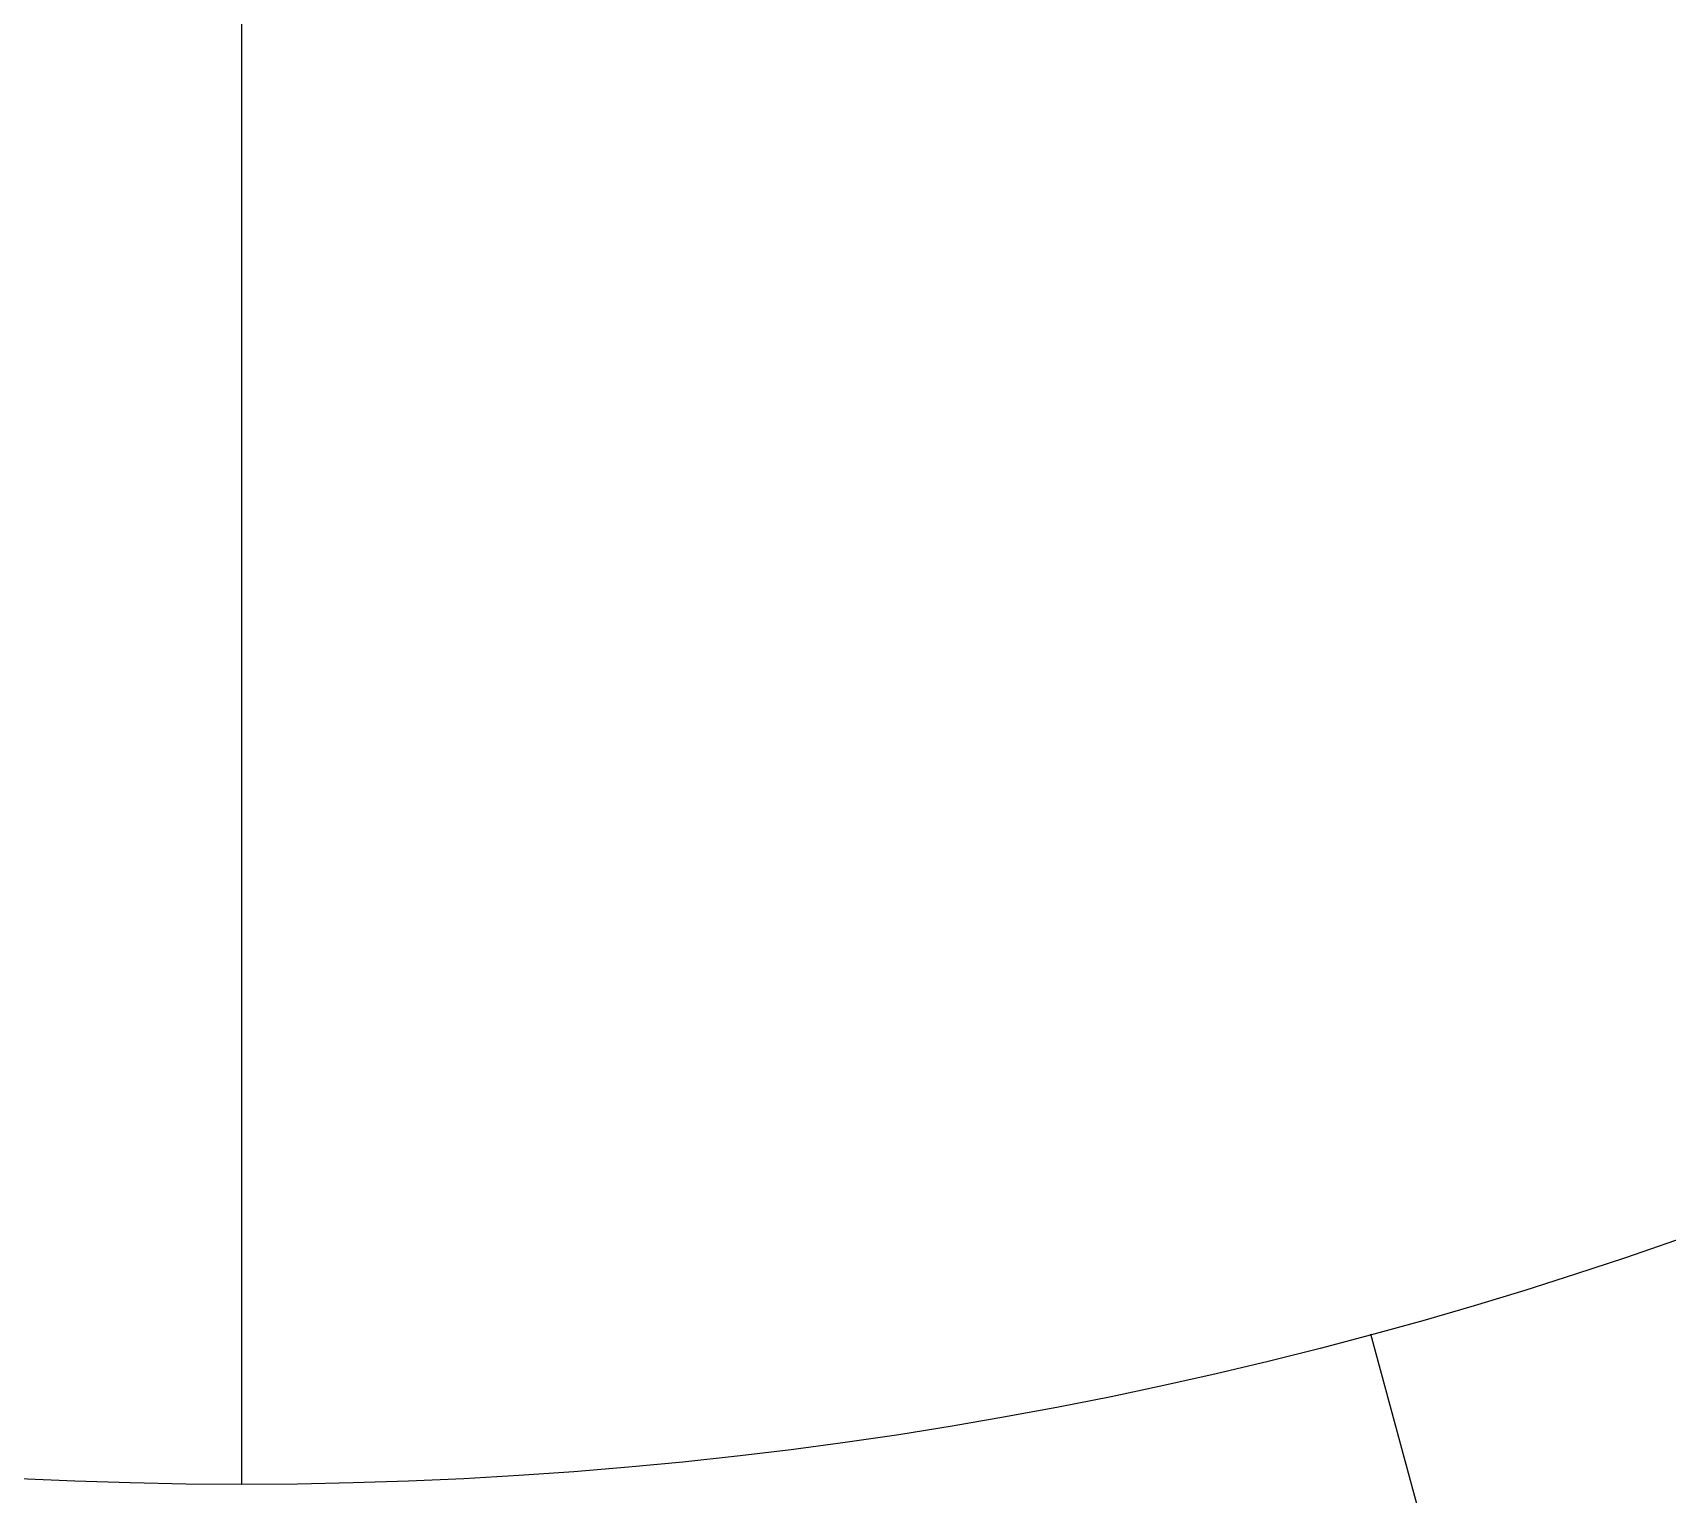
# Model space of a CAD drawing. Header units: millimetres. Extents: x -68 to 67, y -67 to 79.
# Drawn here: x -2.21 to 15.05, y -45.67 to -30.23 of the extents above; entities that cross this region are included whole.
import ezdxf

# ---------------------------------------------------------------- set-up
doc = ezdxf.new("R2010")
doc.units = ezdxf.units.MM
doc.layers.add('CUT_OUTER', color=1, linetype='Continuous')
doc.layers.add('ENGRAVE', color=7, linetype='Continuous')

msp = doc.modelspace()

# ---------------------------------------------------------------- linework, layer by layer
at = {"layer": 'CUT_OUTER'}
msp.add_arc((0, -0.0003), 67.4997, 179.84931, 4.094999, dxfattribs=at)
at = {"layer": 'ENGRAVE'}
for points in [[(0, -45.5625), (0, 45.5625)], [(14.0426, -51.7926), (11.923, -43.9748)]]:
    msp.add_lwpolyline(points, dxfattribs=at)
for radius in [66.15, 66.15, 64.3781, 61.0875, 61.0875, 58.4888, 53.6625, 53.6625, 50.8275, 45.5625, 45.5625]:
    msp.add_circle((0, 0), radius, dxfattribs=at)

doc.saveas('drawing.dxf')
